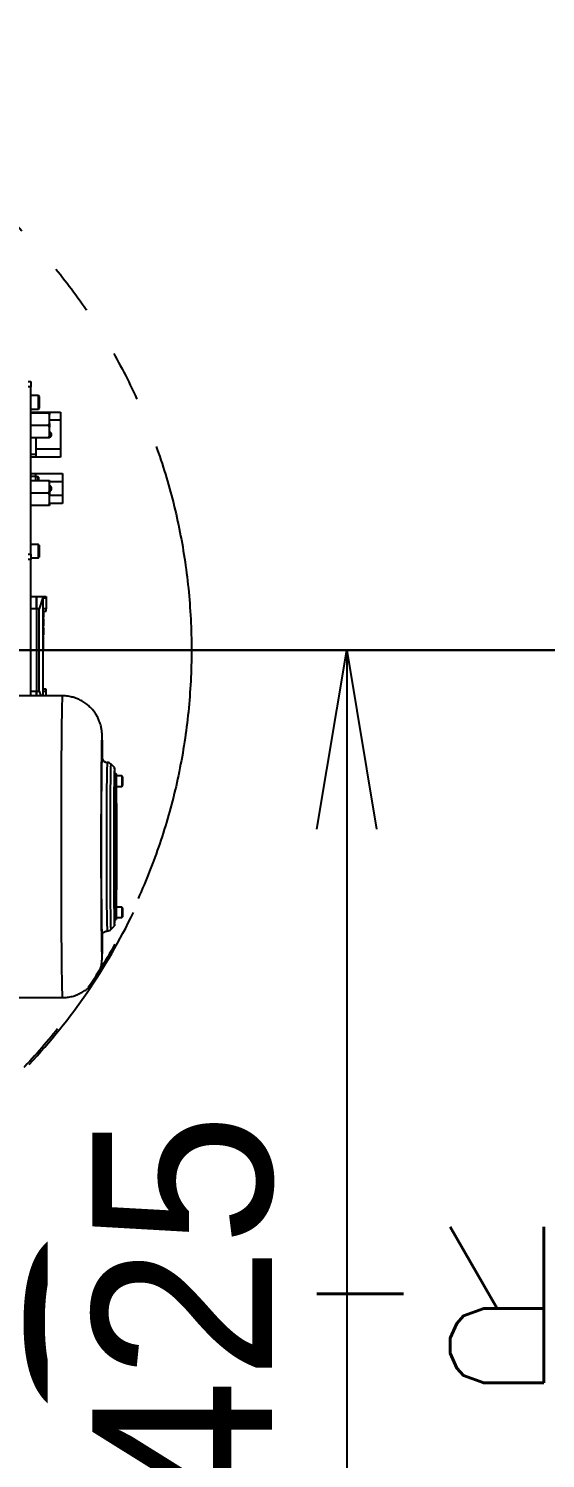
# Model space of a CAD drawing. Header units: millimetres. Extents: x 10462777 to 22643323, y 453826 to 1389191.
# Drawn here: x 11311169 to 11311673, y 596933 to 598329 of the extents above; entities that cross this region are included whole.
import ezdxf
from ezdxf.enums import TextEntityAlignment as Align

# ---------------------------------------------------------------- set-up
doc = ezdxf.new("R2010")
doc.units = ezdxf.units.MM
doc.header["$LTSCALE"] = 200
doc.header["$MEASUREMENT"] = 0
doc.header["$PDMODE"] = 35
doc.header["$PDSIZE"] = -5
doc.linetypes.add('CENTER2', pattern=[1.125, 0.75, -0.125, 0.125, -0.125])
doc.linetypes.add('PHANTOM', pattern=[2.5, 1.25, -0.25, 0.25, -0.25, 0.25, -0.25])
doc.layers.get('0').update_dxf_attribs({"linetype": 'CONTINUOUS'})
doc.layers.get('DEFPOINTS').update_dxf_attribs({"linetype": 'CONTINUOUS'})
for name, color, linetype in [('$DDT_AUDIT_GENERATED_(15E6)', 7, 'CONTINUOUS'), ('$DDT_AUDIT_GENERATED_(1626)', 7, 'CONTINUOUS'), ('A290-7324-X391', 7, 'CONTINUOUS'), ('DV1_DEFAULT', 7, 'CONTINUOUS'), ('LIBRL_A6-BA-6X10', 7, 'CONTINUOUS'), ('LIBRL_A6-BA-6X16', 7, 'CONTINUOUS'), ('LIBRL_A6-BA-8X12', 7, 'CONTINUOUS'), ('ZZ', 7, 'CONTINUOUS')]:
    doc.layers.add(name, color=color, linetype=linetype)
doc.layers.add('LAYOUT', color=8, linetype='CONTINUOUS', lineweight=25)
doc.styles.add('SEACAD_arial_ttf', font='txt.shx ', dxfattribs={"height": 0.2, "bigfont": ' whgtxt.shx'})
doc.styles.get("Standard").update_dxf_attribs({"font": 'SYMBOL'})
doc.dimstyles.new('DS ROBOTEC', dxfattribs={"dimscale": 0, "dimtxt": 2.5, "dimasz": 2.5, "dimexe": 0.3, "dimexo": 0.3, "dimgap": 0.5, "dimtad": 1, "dimzin": 9, "dimdsep": 46, "dimtxsty": 'Standard', "dimblk": 'OPEN', "dimcen": 0, "dimclrd": 4, "dimclre": 4, "dimclrt": 110, "dimazin": 2, "dimtm": 1.5, "dimtfac": 1, "dimtmove": 0, "dimatfit": 3, "dimldrblk": 'OPEN', "dimfxl": 1, "dimtfill": 1, "dimtolj": 1, "dimlwd": -1, "dimlwe": -1, "dimarcsym": 0})

# ---------------------------------------------------------------- blocks, each defined once
blk = doc.blocks.new('A$C7DA30AB0')
at = {"layer": '$DDT_AUDIT_GENERATED_(15E6)', "color": 7, "linetype": 'Continuous', "ltscale": 25.4}
for p, q in [((2578.5, 3070.7, 0), (2578.5, 3066.4, 0)), ((2578.5, 3066.4, 0), (2578.5, 3064.1, 0)), ((2578.5, 3066.4, 0), (2581.6, 3066.4, 0)), ((2578.5, 3064.1, 0), (2581.6, 3064.1, 0)), ((2581.6, 3070.7, 0), (2581.6, 2973.7, 0)), ((2585.3, 3066.1, 0), (2583.9, 3070.7, 0)), ((2588.1, 3066.1, 0), (2585.3, 3066.1, 0)), ((2585.3, 3066.1, 0), (2585.3, 2985.9, 0)), ((2588.1, 3066.1, 0), (2588.1, 3070.7, 0)), ((2588.1, 3070.7, 0), (2588.1, 3066.1, 0)), ((2588.1, 2985.9, 0), (2588.1, 3066.1, 0)), ((2593.6, 3066.1, 0), (2588.1, 3066.1, 0)), ((2588.1, 2985.9, 0), (2588.1, 3066.1, 0)), ((2581.1, 3025.2, 0), (2581.1, 3018.8, 0)), ((2581.1, 3025.2, 0), (2581.6, 3025.2, 0)), ((2581.1, 3018.8, 0), (2581.1, 3016.6, 0)), ((2581.1, 3018.8, 0), (2581.6, 3018.8, 0)), ((2581.1, 3016.6, 0), (2581.1, 3014.7, 0)), ((2581.1, 3016.6, 0), (2581.6, 3016.6, 0)), ((2581.1, 3014.7, 0), (2581.1, 3011.8, 0)), ((2581.1, 3014.7, 0), (2581.6, 3014.7, 0)), ((2581.1, 3011.8, 0), (2581.6, 3011.8, 0)), ((2581.1, 3009.4, 0), (2581.1, 3011.2, 0)), ((2581.1, 3011.2, 0), (2581.6, 3011.2, 0)), ((2581.1, 3005.7, 0), (2581.1, 3009.4, 0)), ((2581.1, 3009.4, 0), (2581.6, 3009.4, 0)), ((2581.1, 3005.7, 0), (2581.6, 3005.7, 0)), ((2581.1, 3003.9, 0), (2581.1, 3005.7, 0)), ((2581.1, 3003.9, 0), (2581.6, 3003.9, 0)), ((2581.1, 3000.7, 0), (2581.1, 3002.6, 0)), ((2581.1, 3002.6, 0), (2581.6, 3002.6, 0)), ((2581.6, 2987.9, 0), (2578.5, 2987.9, 0)), ((2578.5, 2987.9, 0), (2578.5, 2985.6, 0)), ((2581.1, 3000, 0), (2581.1, 3000.7, 0)), ((2581.1, 3000.7, 0), (2581.6, 3000.7, 0)), ((2581.1, 2997.7, 0), (2581.1, 3000, 0)), ((2581.1, 3000, 0), (2581.6, 3000, 0)), ((2581.1, 2997.1, 0), (2581.1, 2997.7, 0)), ((2581.1, 2997.7, 0), (2581.6, 2997.7, 0)), ((2581.1, 2995.2, 0), (2581.1, 2997.1, 0)), ((2581.1, 2997.1, 0), (2581.6, 2997.1, 0)), ((2581.1, 2997.1, 0), (2581.6, 2997.1, 0)), ((2581.1, 2995.2, 0), (2581.6, 2995.2, 0)), ((2581.1, 2994.1, 0), (2581.1, 2994.2, 0)), ((2581.6, 2994.2, 0), (2581.1, 2994.2, 0)), ((2581.1, 2994.1, 0), (2581.6, 2994.1, 0)), ((2581.1, 2992.1, 0), (2581.1, 2994.1, 0)), ((2581.1, 2992.1, 0), (2581.6, 2992.1, 0)), ((2581.1, 2988, 0), (2581.1, 2992.1, 0)), ((2581.1, 2988, 0), (2581.6, 2988, 0)), ((2581.1, 2987.9, 0), (2581.1, 2988, 0)), ((2578.5, 2975.4, 0), (2578.5, 2985.6, 0)), ((2578.5, 2985.6, 0), (2581.6, 2985.6, 0)), ((2578.5, 2973.7, 0), (2578.5, 2975.4, 0)), ((2578.5, 2975.4, 0), (2581.6, 2975.4, 0)), ((2581.6, 2973.7, 0), (2578.5, 2973.7, 0)), ((2581.6, 2973.7, 0), (2585.3, 2985.9, 0)), ((2588.1, 2973.7, 0), (2581.6, 2973.7, 0)), ((2585.3, 2985.9, 0), (2588.1, 2985.9, 0)), ((2588.1, 2985.9, 0), (2593.6, 2985.9, 0)), ((2588.1, 2973.7, 0), (2588.1, 2985.9, 0)), ((2588.1, 2985.9, 0), (2588.1, 2973.7, 0)), ((2593.6, 2973.7, 0), (2588.1, 2973.7, 0))]:
    blk.add_line(p, q, dxfattribs=at)
at = {"layer": '$DDT_AUDIT_GENERATED_(1626)', "color": 7, "linetype": 'Continuous', "ltscale": 25.4}
for p, q in [((2586, 2857.2, 0), (2586, 2860.4, 0)), ((2586, 2857.2, 0), (2586.2, 2856.8, 0)), ((2586.2, 2860.4, 0), (2586.2, 2856.8, 0)), ((2586.2, 2856.8, 0), (2589, 2856.8, 0))]:
    blk.add_line(p, q, dxfattribs=at)
at = {"layer": 'A290-7324-X391', "color": 7, "linetype": 'Continuous', "ltscale": 25.4}
for p, q in [((2511.9, 3289.1, 0), (2510.3, 3289.1, 0)), ((2510.3, 3146.9, 0), (2511.9, 3146.9, 0))]:
    blk.add_line(p, q, dxfattribs=at)
for centre, start_param, end_param in [((2510.3, 3218, 0), 0, 0.239619), ((2510.3, 3218, 0), 2.901974, 6.283185), ((2511.9, 3218, 0), 3.141593, 6.283185), ((2510.3, 3218, 0), 0.594245, 2.547348)]:
    blk.add_ellipse(centre, major_axis=(0, 71.1), ratio=0.009264, start_param=start_param, end_param=end_param, dxfattribs=at)
at = {"layer": 'DV1_DEFAULT', "color": 1, "linetype": 'CENTER2', "ltscale": 7}
for p, q in [((5992.9, 3026, 0), (0, 3026, 0)), ((59.1, 3026, 0), (6052, 3026, 0))]:
    blk.add_line(p, q, dxfattribs=at)
at = {"layer": 'DV1_DEFAULT', "color": 7, "linetype": 'CENTER2', "ltscale": 25.4}
blk.add_arc((3026, 3026, 0), 591, 136.8106, 154.3066, dxfattribs=at)
at = {"layer": 'LAYOUT', "color": 6, "linetype": 'PHANTOM'}
for centre, radius in [((3030.4, 3026, 0), 2693), ((3026, 3026, 0), 589.2)]:
    blk.add_circle(centre, radius, dxfattribs=at)
at = {"layer": 'LIBRL_A6-BA-6X10', "color": 7, "linetype": 'Continuous', "ltscale": 25.4}
for p, q in [((2504.6, 3287.1, 0), (2504.2, 3286.4, 0)), ((2504.2, 3284.6, 0), (2504.2, 3284.6, 0)), ((2504.2, 3284.6, 0), (2504.2, 3282, 0)), ((2504.2, 3282, 0), (2504.2, 3284.6, 0)), ((2504.2, 3282, 0), (2504.2, 3282, 0)), ((2504.2, 3279.5, 0), (2504.2, 3282, 0)), ((2504.2, 3282, 0), (2504.2, 3279.5, 0)), ((2510.3, 3287.1, 0), (2504.6, 3287.1, 0)), ((2504.2, 3279.5, 0), (2504.2, 3279.5, 0)), ((2504.2, 3277.6, 0), (2504.6, 3276.9, 0)), ((2504.6, 3276.9, 0), (2510.3, 3276.9, 0)), ((2504.6, 3159.1, 0), (2504.2, 3158.4, 0)), ((2504.2, 3156.5, 0), (2504.2, 3156.5, 0)), ((2504.2, 3156.5, 0), (2504.2, 3154, 0)), ((2504.2, 3154, 0), (2504.2, 3156.5, 0)), ((2510.3, 3159.1, 0), (2504.6, 3159.1, 0)), ((2504.2, 3154, 0), (2504.2, 3154, 0)), ((2504.2, 3151.5, 0), (2504.2, 3154, 0)), ((2504.2, 3154, 0), (2504.2, 3151.5, 0)), ((2504.2, 3151.5, 0), (2504.2, 3151.5, 0)), ((2504.2, 3149.6, 0), (2504.6, 3148.9, 0)), ((2504.6, 3148.9, 0), (2510.3, 3148.9, 0)), ((2593.6, 3070.7, 0), (2593.6, 2937.6, 0)), ((2593.6, 2937.6, 0), (2596.2, 2937.6, 0)), ((2593.6, 2932.5, 0), (2593.6, 2937.6, 0)), ((2593.6, 2932.5, 0), (2593.6, 2768.9, 0)), ((2596.2, 2932.5, 0), (2593.6, 2932.5, 0)), ((2593.5, 2909.3, 0), (2593.6, 2909.3, 0)), ((2593.5, 2909.3, 0), (2593.5, 2908, 0)), ((2593.5, 2908, 0), (2593.6, 2908, 0)), ((2593.5, 2908, 0), (2593.5, 2907.5, 0)), ((2593.5, 2907.5, 0), (2593.6, 2907.5, 0)), ((2593.5, 2907.5, 0), (2593.5, 2906.2, 0)), ((2593.5, 2906.2, 0), (2593.6, 2906.2, 0)), ((2593.5, 2905.3, 0), (2593.5, 2901, 0)), ((2593.5, 2905.3, 0), (2593.6, 2905.3, 0)), ((2593.5, 2901, 0), (2593.6, 2901, 0)), ((2593.5, 2901, 0), (2593.5, 2900.2, 0)), ((2593.5, 2900.2, 0), (2593.6, 2900.2, 0)), ((2593.5, 2900.2, 0), (2593.5, 2899.8, 0)), ((2593.5, 2899.8, 0), (2593.6, 2899.8, 0)), ((2593.5, 2899.8, 0), (2593.5, 2899, 0)), ((2593.5, 2899, 0), (2593.6, 2899, 0)), ((2593.5, 2899, 0), (2593.5, 2894.7, 0)), ((2593.5, 2894.7, 0), (2593.5, 2894.2, 0)), ((2593.5, 2894.7, 0), (2593.5, 2894.7, 0)), ((2593.5, 2894.7, 0), (2593.6, 2894.7, 0)), ((2593.5, 2894.7, 0), (2593.6, 2894.7, 0)), ((2593.5, 2894.2, 0), (2593.5, 2892.8, 0)), ((2593.5, 2894.2, 0), (2593.6, 2894.2, 0)), ((2593.5, 2892.8, 0), (2593.6, 2892.8, 0)), ((2593.5, 2892.1, 0), (2593.6, 2892.1, 0)), ((2593.5, 2891, 0), (2593.5, 2890.7, 0)), ((2593.5, 2891, 0), (2593.6, 2891, 0)), ((2593.5, 2890.7, 0), (2593.6, 2890.7, 0)), ((2593.5, 2890.7, 0), (2593.6, 2890.7, 0)), ((2562.6, 2874.9, 0), (2562.6, 2883, 0)), ((2562.6, 2883, 0), (2575.3, 2883, 0)), ((2575.3, 2884.8, 0), (2576.9, 2884.8, 0)), ((2575.3, 2883, 0), (2575.3, 2884.8, 0)), ((2576.9, 2884.8, 0), (2575.3, 2883, 0)), ((2575.3, 2883, 0), (2575.3, 2874.3, 0)), ((2576.9, 2884.8, 0), (2593.6, 2884.8, 0)), ((2562.6, 2861.6, 0), (2562.6, 2874.9, 0)), ((2575.3, 2874.9, 0), (2562.6, 2874.9, 0)), ((2575.3, 2874.3, 0), (2576.9, 2872.6, 0)), ((2575.3, 2870.8, 0), (2575.3, 2874.3, 0)), ((2576.9, 2872.6, 0), (2575.3, 2870.8, 0)), ((2575.3, 2870.8, 0), (2575.3, 2862.1, 0)), ((2575.3, 2862.1, 0), (2576.9, 2860.4, 0)), ((2575.3, 2860.4, 0), (2575.3, 2862.1, 0)), ((2593.6, 2872.6, 0), (2576.9, 2872.6, 0)), ((2562.6, 2861.6, 0), (2575.3, 2861.6, 0)), ((2562.6, 2853.5, 0), (2562.6, 2861.6, 0)), ((2589, 2853.5, 0), (2562.6, 2853.5, 0)), ((2576.9, 2860.4, 0), (2575.3, 2860.4, 0)), ((2593.6, 2860.4, 0), (2576.9, 2860.4, 0)), ((2589, 2856.6, 0), (2589, 2860.4, 0)), ((2589, 2853.5, 0), (2589, 2856.6, 0)), ((2589, 2856.6, 0), (2593.6, 2856.6, 0)), ((2593.6, 2853.5, 0), (2589, 2853.5, 0)), ((2564.6, 2837.8, 0), (2588.5, 2837.8, 0)), ((2564.6, 2829.6, 0), (2564.6, 2837.8, 0)), ((2588.5, 2834.7, 0), (2588.5, 2837.8, 0)), ((2588.5, 2837.8, 0), (2593.5, 2837.8, 0)), ((2588.5, 2818.7, 0), (2588.5, 2834.7, 0)), ((2593.5, 2834.7, 0), (2588.5, 2834.7, 0)), ((2593.5, 2843.3, 0), (2593.5, 2842, 0)), ((2593.5, 2843.3, 0), (2593.6, 2843.3, 0)), ((2593.5, 2842, 0), (2593.5, 2841.5, 0)), ((2593.5, 2842, 0), (2593.6, 2842, 0)), ((2593.5, 2841.5, 0), (2593.5, 2840.1, 0)), ((2593.5, 2841.5, 0), (2593.6, 2841.5, 0)), ((2593.5, 2840.1, 0), (2593.6, 2840.1, 0)), ((2593.5, 2839.2, 0), (2593.5, 2835, 0)), ((2593.5, 2839.2, 0), (2593.6, 2839.2, 0)), ((2593.5, 2835, 0), (2593.6, 2835, 0)), ((2593.5, 2835, 0), (2593.5, 2834.2, 0)), ((2593.5, 2834.2, 0), (2593.6, 2834.2, 0)), ((2593.5, 2834.2, 0), (2593.5, 2833.8, 0)), ((2564.6, 2801.7, 0), (2564.6, 2829.6, 0)), ((2588.5, 2829.6, 0), (2564.6, 2829.6, 0)), ((2593.5, 2833.8, 0), (2593.6, 2833.8, 0)), ((2593.5, 2833.8, 0), (2593.5, 2832.9, 0)), ((2593.5, 2832.9, 0), (2593.6, 2832.9, 0)), ((2593.5, 2832.9, 0), (2593.5, 2828.7, 0)), ((2593.5, 2828.7, 0), (2593.5, 2828.4, 0)), ((2593.5, 2828.7, 0), (2593.6, 2828.7, 0)), ((2593.5, 2828.4, 0), (2593.6, 2828.4, 0)), ((2593.5, 2826.1, 0), (2593.6, 2826.1, 0)), ((2593.5, 2825, 0), (2593.5, 2824.7, 0)), ((2593.5, 2825, 0), (2593.6, 2825, 0)), ((2593.5, 2824.7, 0), (2593.6, 2824.7, 0)), ((2593.5, 2824.7, 0), (2593.6, 2824.7, 0)), ((2593.5, 2820, 0), (2593.5, 2818.7, 0)), ((2593.5, 2820, 0), (2593.6, 2820, 0)), ((2575.3, 2818.7, 0), (2576.9, 2818.7, 0)), ((2575.3, 2817, 0), (2575.3, 2818.7, 0)), ((2576.9, 2818.7, 0), (2575.3, 2817, 0)), ((2575.3, 2817, 0), (2575.3, 2808.3, 0)), ((2575.3, 2808.3, 0), (2576.9, 2806.5, 0)), ((2575.3, 2804.8, 0), (2575.3, 2808.3, 0)), ((2576.9, 2806.5, 0), (2575.3, 2804.8, 0)), ((2576.9, 2818.7, 0), (2593.6, 2818.7, 0)), ((2593.6, 2806.5, 0), (2576.9, 2806.5, 0)), ((2564.6, 2801.7, 0), (2575.3, 2801.7, 0)), ((2564.6, 2793.6, 0), (2564.6, 2801.7, 0)), ((2588.5, 2793.6, 0), (2564.6, 2793.6, 0)), ((2575.3, 2804.8, 0), (2575.3, 2796.1, 0)), ((2575.3, 2796.1, 0), (2576.9, 2794.3, 0)), ((2575.3, 2794.3, 0), (2575.3, 2796.1, 0)), ((2576.9, 2794.3, 0), (2575.3, 2794.3, 0)), ((2593.6, 2794.3, 0), (2576.9, 2794.3, 0)), ((2588.5, 2793.6, 0), (2588.5, 2794.3, 0)), ((2593.6, 2793.6, 0), (2588.5, 2793.6, 0)), ((2593.6, 2768.9, 0), (2596.2, 2768.9, 0)), ((2593.6, 2763.9, 0), (2593.6, 2768.9, 0)), ((2596.2, 2763.9, 0), (2593.6, 2763.9, 0))]:
    blk.add_line(p, q, dxfattribs=at)
for centre in [(2575.8, 2868.3, 0), (2575.8, 2815.7, 0)]:
    blk.add_arc(centre, 2.54, 101.537, 258.463, dxfattribs=at)
for centre, major_axis in [((2504.2, 3282, 0), (0, -4.38)), ((2504.2, 3154, 0), (0, 4.38))]:
    blk.add_ellipse(centre, major_axis=major_axis, ratio=0.009264, dxfattribs=at)
for centre, major_axis, start_param, end_param in [((2504.6, 3282, 0), (0, -5.08), 0, 3.141593), ((2510.3, 3282, 0), (0, -5.08), 0, 3.141593), ((2504.6, 3282, 0), (0, -5.08), 6.267139, 6.283185), ((2504.6, 3154, 0), (0, 5.08), 3.125546, 6.283185), ((2510.3, 3154, 0), (0, 5.08), 3.141593, 6.283185)]:
    blk.add_ellipse(centre, major_axis=major_axis, ratio=0.009264, start_param=start_param, end_param=end_param, dxfattribs=at)
at = {"layer": 'LIBRL_A6-BA-6X16', "color": 7, "linetype": 'Continuous', "ltscale": 25.4}
for p, q in [((2662.3, 3365.3, 0), (2562.7, 3365.3, 0)), ((2515.5, 3298.8, 0), (2511.9, 3295.2, 0)), ((2511.9, 3140.8, 0), (2515.5, 3137.2, 0)), ((2562.7, 3070.7, 0), (2662.3, 3070.7, 0))]:
    blk.add_line(p, q, dxfattribs=at)
for centre, radius, start, end in [((2518.8, 3295.7, 0), 4.57, 87.051, 137.3153), ((2519, 3140.6, 0), 4.87, 221.835, 270.555), ((2519, 3130.7, 0), 5.05, 11.8803, 90.0938)]:
    blk.add_arc(centre, radius, start, end, dxfattribs=at)
for centre, major_axis, start_param, end_param in [((2562.7, 3218, 0), (0, -147.3), 0, 3.141593), ((2524.1, 3218, 0), (0, -108.7), 2.760184, 3.645581), ((2524.1, 3218, 0), (0, -108.7), 3.645581, 3.814485), ((2524.1, 3218, 0), (0, -108.7), 0.442847, 2.760184), ((2511.9, 3218, 0), (0, 77.2), 0, 0.400021), ((2511.9, 3218, 0), (0, 77.2), 2.741571, 6.283185), ((2515.5, 3218, 0), (0, -80.8), 0, 3.151142), ((2519, 3218, 0), (0, -82.3), 0, 3.141736), ((2524.1, 3218, 0), (0, -87.4), 3.188406, 3.292781), ((2524.1, 3218, 0), (0, -87.4), 3.067138, 3.188406), ((2524.1, 3218, 0), (0, -87.4), 0.122548, 3.067138), ((2515.5, 3218, 0), (0, -80.8), 6.27298, 6.283185), ((2524.1, 3218, 0), (0, -108.7), 5.612418, 5.736629), ((2524.1, 3218, 0), (0, -87.4), 6.142788, 6.234103), ((2524.1, 3218, 0), (0, -87.4), 0, 0.122548), ((2524.1, 3218, 0), (0, -87.4), 6.234103, 6.283185), ((2524.1, 3218, 0), (0, -108.7), 5.736629, 6.283185), ((2524.1, 3218, 0), (0, -108.7), 0, 0.442847)]:
    blk.add_ellipse(centre, major_axis=major_axis, ratio=0.009264, start_param=start_param, end_param=end_param, dxfattribs=at)
for points, knots in [([(2562.7, 3365.3, 0), (2560.9, 3365.3, 0), (2557.9, 3365.2, 0), (2553.1, 3364.2, 0), (2548.7, 3362.8, 0), (2544.6, 3360.9, 0), (2540.8, 3358.6, 0), (2537.5, 3356.1, 0), (2534.5, 3353.2, 0), (2532, 3350.2, 0), (2529.8, 3347.1, 0), (2528.1, 3344, 0), (2526.8, 3341, 0), (2525.8, 3338.2, 0), (2525.1, 3335.9, 0), (2524.7, 3333.9, 0), (2524.5, 3332.3, 0), (2524.3, 3331, 0), (2524.2, 3329.9, 0), (2524.1, 3328.8, 0), (2524, 3327.5, 0), (2523.9, 3325.7, 0), (2523.8, 3323.4, 0), (2523.7, 3320.3, 0), (2523.7, 3317.1, 0), (2523.6, 3314.9, 0), (2523.6, 3313.9, 0)], [0, 0, 0, 0, 0.046593, 0.091877, 0.135799, 0.178437, 0.219821, 0.259942, 0.298753, 0.336164, 0.372024, 0.406074, 0.43783, 0.466413, 0.49089, 0.511691, 0.530755, 0.550476, 0.572642, 0.600292, 0.638233, 0.697676, 0.783366, 0.864243, 0.950071, 1, 1, 1, 1]), ([(2524, 3304.3, 0), (2523.9, 3304.2, 0), (2523.9, 3304, 0), (2523.7, 3303.4, 0), (2523.2, 3302.5, 0), (2522.4, 3301.5, 0), (2521.1, 3300.7, 0), (2519.9, 3300.3, 0), (2519.2, 3300.3, 0), (2519.1, 3300.4, 0)], [0, 0, 0, 0, 0.164684, 0.282781, 0.412031, 0.57463, 0.751302, 0.945394, 1, 1, 1, 1]), ([(2523.6, 3124.3, 0), (2523.6, 3122.8, 0), (2523.6, 3120.2, 0), (2523.7, 3116.4, 0), (2523.8, 3113.3, 0), (2523.9, 3110.4, 0), (2524, 3108.5, 0), (2524.1, 3106.8, 0), (2524.2, 3105.6, 0), (2524.4, 3104.3, 0), (2524.6, 3102.7, 0), (2525, 3100.7, 0), (2525.7, 3098.2, 0), (2526.7, 3095.2, 0), (2528.2, 3091.8, 0), (2530.2, 3088.3, 0), (2532.6, 3084.9, 0), (2535.6, 3081.7, 0), (2539, 3078.7, 0), (2542.7, 3076.2, 0), (2546.8, 3074, 0), (2551.2, 3072.4, 0), (2555.8, 3071.2, 0), (2559.8, 3070.7, 0), (2562, 3070.7, 0), (2562.7, 3070.8, 0)], [0, 0, 0, 0, 0.074662, 0.152122, 0.230902, 0.312624, 0.403534, 0.436315, 0.460872, 0.482199, 0.502744, 0.52357, 0.547969, 0.578005, 0.61233, 0.648859, 0.687308, 0.727216, 0.768095, 0.809603, 0.851518, 0.8937, 0.936057, 0.983034, 1, 1, 1, 1])]:
    blk.add_open_spline(points, degree=3, knots=knots, dxfattribs=at)
at = {"layer": 'LIBRL_A6-BA-8X12', "color": 7, "linetype": 'Continuous', "ltscale": 25.4}
for p, q in [((2586, 2936.1, 0), (2585.5, 2935.2, 0)), ((2585.5, 2923.7, 0), (2585.5, 2935.2, 0)), ((2586, 2936.1, 0), (2586, 2922.9, 0)), ((2593.6, 2936.1, 0), (2586, 2936.1, 0)), ((2585.5, 2923.7, 0), (2586, 2922.9, 0)), ((2586, 2922.9, 0), (2593.6, 2922.9, 0)), ((2586, 2790.8, 0), (2585.5, 2789.9, 0)), ((2585.5, 2778.5, 0), (2585.5, 2789.9, 0)), ((2585.5, 2778.5, 0), (2586, 2777.6, 0)), ((2586, 2790.8, 0), (2586, 2777.6, 0)), ((2593.6, 2790.8, 0), (2586, 2790.8, 0)), ((2586, 2777.6, 0), (2593.6, 2777.6, 0))]:
    blk.add_line(p, q, dxfattribs=at)
blk = doc.blocks.new('_OPEN')
at = {"color": 0, "linetype": 'ByBlock'}
for p, q in [((-1, 0.1667), (0, 0)), ((0, 0), (-1, -0.1667)), ((0, 0), (-1, 0))]:
    blk.add_line(p, q, dxfattribs=at)
blk = doc.blocks.new('*D346')
at = {"color": 4, "linetype": 'ByBlock', "ltscale": 10, "transparency": 16777216}
for p, q in [((11309889.4, 596619.7), (11309889.4, 596925.4)), ((11310619.4, 596619.7), (11310619.4, 596925.4)), ((11310064.4, 596904.4), (11310444.4, 596904.4)), ((11310619.4, 596904.4), (11311343.8, 596904.4))]:
    blk.add_line(p, q, dxfattribs=at)
at = {"layer": 'DEFPOINTS', "color": 0, "ltscale": 10, "transparency": 16777216}
for p in [(11310619.4, 596904.4), (11309889.4, 596598.7, 0), (11310619.4, 596598.7, 0)]:
    blk.add_point(p, dxfattribs=at)
at = {"color": 4, "ltscale": 10, "transparency": 16777216, "xscale": 175, "yscale": 175, "zscale": 175, "rotation": 180}
blk.add_blockref('_OPEN', (11309889.4, 596904.4), dxfattribs=at)
at = {"color": 4, "ltscale": 10, "transparency": 16777216, "xscale": 175, "yscale": 175, "zscale": 175}
blk.add_blockref('_OPEN', (11310619.4, 596904.4), dxfattribs=at)
at = {"color": 110, "ltscale": 10, "transparency": 16777216, "insert": (11311089.4, 597063.7), "char_height": 175, "attachment_point": 5, "bg_fill": 3, "box_fill_scale": 1.25, "bg_fill_color": 256, "bg_fill_true_color": 13158600, "bg_fill_transparency": 0}
blk.add_mtext('\\A1;730', dxfattribs=at)
blk = doc.blocks.new('*D348')
at = {"color": 4, "linetype": 'ByBlock', "ltscale": 10, "transparency": 16777216}
for p, q in [((11311101.3, 597721.8), (11311499.9, 597721.8)), ((11311478.9, 597546.8), (11311478.9, 596472.1)), ((11311346.8, 596297.1), (11311499.9, 596297.1))]:
    blk.add_line(p, q, dxfattribs=at)
at = {"layer": 'DEFPOINTS', "color": 0, "ltscale": 10, "transparency": 16777216}
for p in [(11311080.3, 597721.8, 0), (11311325.8, 596297.1, 0), (11311478.9, 596297.1)]:
    blk.add_point(p, dxfattribs=at)
at = {"color": 4, "ltscale": 10, "transparency": 16777216, "xscale": 175, "yscale": 175, "zscale": 175}
for p, rotation in [((11311478.9, 597721.8), 90), ((11311478.9, 596297.1), 270)]:
    blk.add_blockref('_OPEN', p, dxfattribs=dict(at, rotation=rotation))
at = {"color": 110, "ltscale": 10, "transparency": 16777216, "insert": (11311319.6, 597009.5), "char_height": 175, "attachment_point": 5, "rotation": 90, "bg_fill": 3, "box_fill_scale": 1.25, "bg_fill_color": 256, "bg_fill_true_color": 13158600, "bg_fill_transparency": 0}
blk.add_mtext('\\A1;1425', dxfattribs=at)

msp = doc.modelspace()

# ---------------------------------------------------------------- block references
at = {"ltscale": 10, "rotation": 180}
msp.add_blockref('A$C7DA30AB0', (11313764.24811, 600747.76955, 0), dxfattribs=at)

# ---------------------------------------------------------------- texts
at = {"layer": 'ZZ', "color": 7, "linetype": 'Continuous', "ltscale": 25.4, "style": 'SEACAD_arial_ttf'}
msp.add_text('R-2000iB/165F', height=152.4, rotation=180, dxfattribs=at).set_placement((11311697.43627, 597006.27419, 0), align=Align.TOP_LEFT)

# ---------------------------------------------------------------- next in the draw order: dimensions: what is measured, and where the dimension line sits
at = {"ltscale": 10}
dim = msp.add_linear_dim(base=(11310619.40943, 596904.44423, 0), p1=(11309889.40943, 596598.67472, 0), p2=(11310619.40943, 596598.67472, 0), angle=180, dimstyle='DS ROBOTEC', override={"dimscale": 70, "dimgap": 1, "dimarcsym": 1}, dxfattribs=at)
dim.commit()
dim.dimension.update_dxf_attribs({"geometry": '*D346', "text_midpoint": (11311089.40943, 596904.44423, 0), "dimtype": 160})

# ---------------------------------------------------------------- next in the draw order: dimensions: what is measured, and where the dimension line sits
dim = msp.add_linear_dim(base=(11311478.86654, 596297.14098, 0), p1=(11311080.25949, 597721.78278, 0), p2=(11311325.79028, 596297.14098, 0), angle=270, dimstyle='DS ROBOTEC', override={"dimscale": 70, "dimgap": 1, "dimdec": 0, "dimarcsym": 1}, dxfattribs=at)
dim.commit()
dim.dimension.update_dxf_attribs({"geometry": '*D348', "text_midpoint": (11311319.60014, 597009.46188, 0)})

doc.saveas('drawing.dxf')
